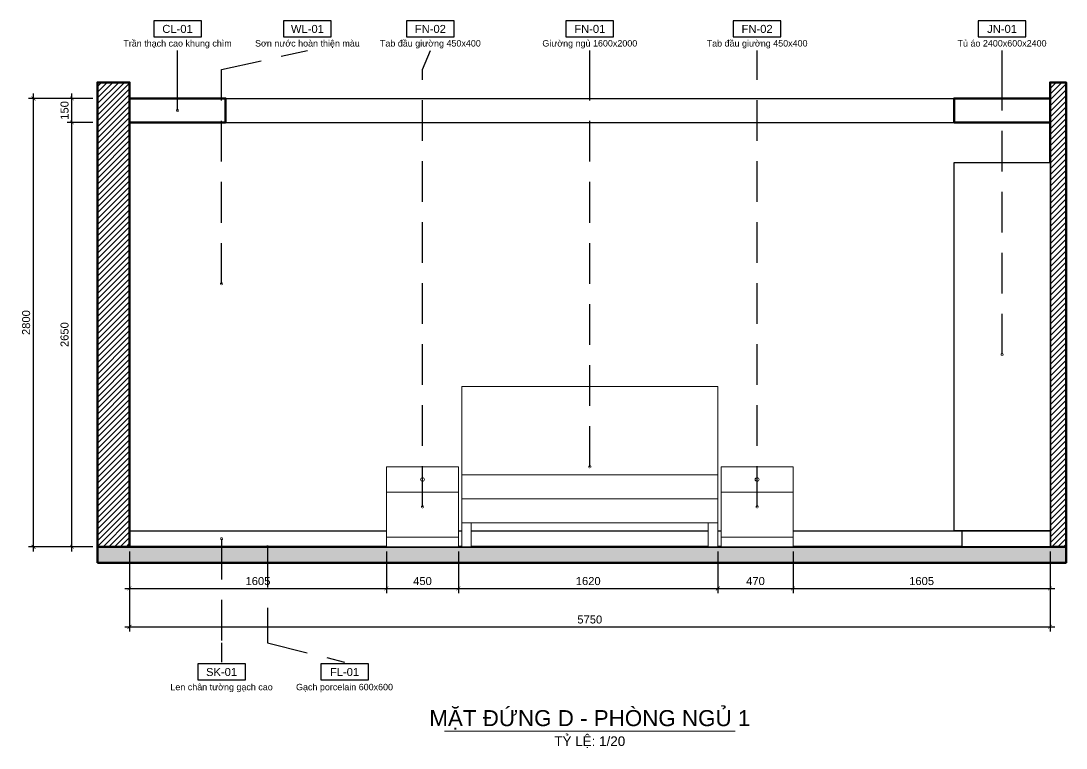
# Model space of a CAD drawing. Header units: millimetres. Extents: x -2900 to 278461, y -22074 to 20200.
# Drawn here: x 231483 to 238011, y -3825 to 716 of the extents above; entities that cross this region are included whole.
import ezdxf
from ezdxf import colors
from ezdxf.entities.mleader import LeaderData, LeaderLine
from ezdxf.enums import TextEntityAlignment as Align
from ezdxf.math import Vec2, Vec3

# ---------------------------------------------------------------- set-up
doc = ezdxf.new("R2010")
doc.units = ezdxf.units.MM
doc.header["$LTSCALE"] = 20
doc.linetypes.add('DASHED', pattern=[19.05, 12.7, -6.35])
for name, color, linetype, lineweight in [('A-ANNO-DIMS', 1, 'Continuous', 18), ('A-ANNO-NOTE', 7, 'Continuous', 18), ('A-ANNO-TEXT', 7, 'Continuous', 18), ('A-ELEV', 7, 'Continuous', 25), ('A-ELEV-OTLN', 7, 'Continuous', 50), ('A-FLOR-CASE', 30, 'Continuous', 25), ('A-FURN', 8, 'Continuous', 18), ('A-SECT', 7, 'Continuous', 50), ('A-SECT-PATT', 8, 'Continuous', 9)]:
    doc.layers.add(name, color=color, linetype=linetype, lineweight=lineweight)
doc.styles.add('MCP-ARIAL', font='arial.ttf')
doc.styles.get("Standard").update_dxf_attribs({"font": 'arial.ttf'})
doc.dimstyles.new('MCP-1-20', dxfattribs={"dimscale": 20, "dimtxt": 2.5, "dimasz": 1.2, "dimexe": 1.5, "dimexo": 1.5, "dimgap": 1, "dimtad": 1, "dimdec": 0, "dimdsep": 46, "dimtxsty": 'MCP-ARIAL', "dimblk": 'ARCHTICK', "dimblk1": 'ARCHTICK', "dimblk2": 'ARCHTICK', "dimcen": 0.09, "dimdle": 1.5, "dimclrd": 256, "dimclre": 256, "dimclrt": 256, "dimadec": 0, "dimazin": 0, "dimtfac": 1, "dimtdec": 4, "dimtix": 1, "dimtmove": 2, "dimatfit": 3, "dimfxl": 1, "dimtolj": 1, "dimtzin": 0, "dimarcsym": 0})

# ---------------------------------------------------------------- blocks, each defined once
blk = doc.blocks.new('NT_MD_FN-02_nightstand_450x400x500_1ncxo')
blk.add_wipeout([(0, 0), (450, 0), (450, 500), (0, 500)])
for p, q in [((0, 340), (450, 340)), ((0, 60), (450, 60))]:
    blk.add_line(p, q)
blk.add_lwpolyline([(0, 0), (450, 0), (450, 500), (0, 500)], close=True)
blk.add_circle((225, 420), 12)
blk = doc.blocks.new('NT_MD_FN-01_bed_1600x2000x450_1lbwe')
for points in [[(0, 0), (60, 0), (60, 150), (0, 150)], [(1540, 0), (1600, 0), (1600, 150), (1540, 150)]]:
    blk.add_wipeout(points)
blk.add_wipeout([(0, 150), (1600, 150), (1600, 300), (0, 300)])
for points in [[(0, 0), (60, 0), (60, 150), (0, 150)], [(1540, 0), (1600, 0), (1600, 150), (1540, 150)]]:
    blk.add_lwpolyline(points, close=True)
blk.add_wipeout([(0, 300), (1600, 300), (1600, 450), (0, 450)])
blk.add_lwpolyline([(0, 450), (0, 1000), (1600, 1000), (1600, 450)])
for points in [[(0, 300), (1600, 300), (1600, 450), (0, 450)], [(0, 150), (1600, 150), (1600, 300), (0, 300)]]:
    blk.add_lwpolyline(points, close=True)
blk = doc.blocks.new('NT_MB_JN-01_wardrobe_2400x600x2400_1scx8')
blk.add_wipeout([(0, 100), (600, 100), (600, 2400), (0, 2400)])
blk.add_wipeout([(0, 0), (550, 0), (550, 100), (0, 100)])
for points in [[(0, 100), (600, 100), (600, 2400), (0, 2400)], [(0, 0), (550, 0), (550, 100), (0, 100)]]:
    blk.add_lwpolyline(points, close=True)
blk = doc.blocks.new('_ArchTick')
at = {"color": 0, "linetype": 'ByBlock', "const_width": 0.15}
blk.add_lwpolyline([(-0.5, -0.5), (0.5, 0.5)], dxfattribs=at)
blk = doc.blocks.new('*D279')
at = {"layer": 'A-ANNO-DIMS', "lineweight": -2, "transparency": 16777216}
for p, q in [((232161.4, -2598.2), (232161.4, -2858.2)), ((233766.4, -2598.2), (233766.4, -2858.2)), ((232131.4, -2828.2), (233796.4, -2828.2))]:
    blk.add_line(p, q, dxfattribs=at)
at = {"layer": 'Defpoints', "color": 0, "transparency": 16777216}
for p in [(232161.4, -2568.2), (233766.4, -2568.2), (233766.4, -2828.2)]:
    blk.add_point(p, dxfattribs=at)
at = {"layer": 'A-ANNO-DIMS', "lineweight": -2, "transparency": 16777216, "xscale": 24, "yscale": 24, "zscale": 24, "rotation": 180}
blk.add_blockref('_ArchTick', (232161.4, -2828.2), dxfattribs=at)
at = {"layer": 'A-ANNO-DIMS', "lineweight": -2, "transparency": 16777216, "xscale": 24, "yscale": 24, "zscale": 24}
blk.add_blockref('_ArchTick', (233766.4, -2828.2), dxfattribs=at)
at = {"layer": 'A-ANNO-DIMS', "transparency": 16777216, "insert": (232963.9, -2782.7), "char_height": 50, "attachment_point": 5, "style": 'MCP-ARIAL'}
blk.add_mtext('\\A1;1605', dxfattribs=at)
blk = doc.blocks.new('*D280')
at = {"layer": 'A-ANNO-DIMS', "lineweight": -2, "transparency": 16777216}
for p, q in [((233766.4, -2598.2), (233766.4, -2858.2)), ((234216.4, -2598.2), (234216.4, -2858.2)), ((233736.4, -2828.2), (234246.4, -2828.2))]:
    blk.add_line(p, q, dxfattribs=at)
at = {"layer": 'Defpoints', "color": 0, "transparency": 16777216}
for p in [(233766.4, -2568.2), (234216.4, -2568.2), (234216.4, -2828.2)]:
    blk.add_point(p, dxfattribs=at)
at = {"layer": 'A-ANNO-DIMS', "lineweight": -2, "transparency": 16777216, "xscale": 24, "yscale": 24, "zscale": 24, "rotation": 180}
blk.add_blockref('_ArchTick', (233766.4, -2828.2), dxfattribs=at)
at = {"layer": 'A-ANNO-DIMS', "lineweight": -2, "transparency": 16777216, "xscale": 24, "yscale": 24, "zscale": 24}
blk.add_blockref('_ArchTick', (234216.4, -2828.2), dxfattribs=at)
at = {"layer": 'A-ANNO-DIMS', "transparency": 16777216, "insert": (233991.4, -2782.7), "char_height": 50, "attachment_point": 5, "style": 'MCP-ARIAL'}
blk.add_mtext('\\A1;450', dxfattribs=at)
blk = doc.blocks.new('*D281')
at = {"layer": 'A-ANNO-DIMS', "lineweight": -2, "transparency": 16777216}
for p, q in [((234216.4, -2598.2), (234216.4, -2858.2)), ((235836.4, -2598.2), (235836.4, -2858.2)), ((234186.4, -2828.2), (235866.4, -2828.2))]:
    blk.add_line(p, q, dxfattribs=at)
at = {"layer": 'Defpoints', "color": 0, "transparency": 16777216}
for p in [(234216.4, -2568.2), (235836.4, -2568.2), (235836.4, -2828.2)]:
    blk.add_point(p, dxfattribs=at)
at = {"layer": 'A-ANNO-DIMS', "lineweight": -2, "transparency": 16777216, "xscale": 24, "yscale": 24, "zscale": 24, "rotation": 180}
blk.add_blockref('_ArchTick', (234216.4, -2828.2), dxfattribs=at)
at = {"layer": 'A-ANNO-DIMS', "lineweight": -2, "transparency": 16777216, "xscale": 24, "yscale": 24, "zscale": 24}
blk.add_blockref('_ArchTick', (235836.4, -2828.2), dxfattribs=at)
at = {"layer": 'A-ANNO-DIMS', "transparency": 16777216, "insert": (235026.4, -2782.7), "char_height": 50, "attachment_point": 5, "style": 'MCP-ARIAL'}
blk.add_mtext('\\A1;1620', dxfattribs=at)
blk = doc.blocks.new('*D282')
at = {"layer": 'A-ANNO-DIMS', "lineweight": -2, "transparency": 16777216}
for p, q in [((235836.4, -2598.2), (235836.4, -2858.2)), ((236306.4, -2598.2), (236306.4, -2858.2)), ((235806.4, -2828.2), (236336.4, -2828.2))]:
    blk.add_line(p, q, dxfattribs=at)
at = {"layer": 'Defpoints', "color": 0, "transparency": 16777216}
for p in [(235836.4, -2568.2), (236306.4, -2568.2), (236306.4, -2828.2)]:
    blk.add_point(p, dxfattribs=at)
at = {"layer": 'A-ANNO-DIMS', "lineweight": -2, "transparency": 16777216, "xscale": 24, "yscale": 24, "zscale": 24, "rotation": 180}
blk.add_blockref('_ArchTick', (235836.4, -2828.2), dxfattribs=at)
at = {"layer": 'A-ANNO-DIMS', "lineweight": -2, "transparency": 16777216, "xscale": 24, "yscale": 24, "zscale": 24}
blk.add_blockref('_ArchTick', (236306.4, -2828.2), dxfattribs=at)
at = {"layer": 'A-ANNO-DIMS', "transparency": 16777216, "insert": (236071.4, -2782.7), "char_height": 50, "attachment_point": 5, "style": 'MCP-ARIAL'}
blk.add_mtext('\\A1;470', dxfattribs=at)
blk = doc.blocks.new('*D283')
at = {"layer": 'A-ANNO-DIMS', "lineweight": -2, "transparency": 16777216}
for p, q in [((236306.4, -2598.2), (236306.4, -2858.2)), ((237911.4, -2598.2), (237911.4, -2858.2)), ((236276.4, -2828.2), (237941.4, -2828.2))]:
    blk.add_line(p, q, dxfattribs=at)
at = {"layer": 'Defpoints', "color": 0, "transparency": 16777216}
for p in [(236306.4, -2568.2), (237911.4, -2568.2), (237911.4, -2828.2)]:
    blk.add_point(p, dxfattribs=at)
at = {"layer": 'A-ANNO-DIMS', "lineweight": -2, "transparency": 16777216, "xscale": 24, "yscale": 24, "zscale": 24, "rotation": 180}
blk.add_blockref('_ArchTick', (236306.4, -2828.2), dxfattribs=at)
at = {"layer": 'A-ANNO-DIMS', "lineweight": -2, "transparency": 16777216, "xscale": 24, "yscale": 24, "zscale": 24}
blk.add_blockref('_ArchTick', (237911.4, -2828.2), dxfattribs=at)
at = {"layer": 'A-ANNO-DIMS', "transparency": 16777216, "insert": (237108.9, -2782.7), "char_height": 50, "attachment_point": 5, "style": 'MCP-ARIAL'}
blk.add_mtext('\\A1;1605', dxfattribs=at)
blk = doc.blocks.new('*D284')
at = {"layer": 'A-ANNO-DIMS', "lineweight": -2, "transparency": 16777216}
for p, q in [((232161.4, -2598.2), (232161.4, -3098.2)), ((237911.4, -2598.2), (237911.4, -3098.2)), ((232131.4, -3068.2), (237941.4, -3068.2))]:
    blk.add_line(p, q, dxfattribs=at)
at = {"layer": 'Defpoints', "color": 0, "transparency": 16777216}
for p in [(232161.4, -2568.2), (237911.4, -2568.2), (237911.4, -3068.2)]:
    blk.add_point(p, dxfattribs=at)
at = {"layer": 'A-ANNO-DIMS', "lineweight": -2, "transparency": 16777216, "xscale": 24, "yscale": 24, "zscale": 24, "rotation": 180}
blk.add_blockref('_ArchTick', (232161.4, -3068.2), dxfattribs=at)
at = {"layer": 'A-ANNO-DIMS', "lineweight": -2, "transparency": 16777216, "xscale": 24, "yscale": 24, "zscale": 24}
blk.add_blockref('_ArchTick', (237911.4, -3068.2), dxfattribs=at)
at = {"layer": 'A-ANNO-DIMS', "transparency": 16777216, "insert": (235036.4, -3022.7), "char_height": 50, "attachment_point": 5, "style": 'MCP-ARIAL'}
blk.add_mtext('\\A1;5750', dxfattribs=at)
blk = doc.blocks.new('*D285')
at = {"layer": 'A-ANNO-DIMS', "lineweight": -2, "transparency": 16777216}
for p, q in [((231931.4, 81.8), (231771.4, 81.8)), ((231801.4, -2598.3), (231801.4, 111.8)), ((231931.4, -2568.3), (231771.4, -2568.3))]:
    blk.add_line(p, q, dxfattribs=at)
at = {"layer": 'Defpoints', "color": 0, "transparency": 16777216}
for p in [(231801.4, 81.8), (231961.4, 81.8), (231961.4, -2568.3)]:
    blk.add_point(p, dxfattribs=at)
at = {"layer": 'A-ANNO-DIMS', "lineweight": -2, "transparency": 16777216, "xscale": 24, "yscale": 24, "zscale": 24}
for p, rotation in [((231801.4, 81.8), 90), ((231801.4, -2568.3), 270)]:
    blk.add_blockref('_ArchTick', p, dxfattribs=dict(at, rotation=rotation))
at = {"layer": 'A-ANNO-DIMS', "transparency": 16777216, "insert": (231755.9, -1243.3), "char_height": 50, "attachment_point": 5, "rotation": 90, "style": 'MCP-ARIAL'}
blk.add_mtext('\\A1;2650', dxfattribs=at)
blk = doc.blocks.new('*D286')
at = {"layer": 'A-ANNO-DIMS', "lineweight": -2, "transparency": 16777216}
for p, q in [((231801.4, 51.8), (231801.4, 261.8)), ((231931.4, 231.8), (231771.4, 231.8)), ((231931.4, 81.8), (231771.4, 81.8))]:
    blk.add_line(p, q, dxfattribs=at)
at = {"layer": 'Defpoints', "color": 0, "transparency": 16777216}
for p in [(231801.4, 231.8), (231961.4, 231.8), (231961.4, 81.8)]:
    blk.add_point(p, dxfattribs=at)
at = {"layer": 'A-ANNO-DIMS', "lineweight": -2, "transparency": 16777216, "xscale": 24, "yscale": 24, "zscale": 24}
for p, rotation in [((231801.4, 231.8), 90), ((231801.4, 81.8), 270)]:
    blk.add_blockref('_ArchTick', p, dxfattribs=dict(at, rotation=rotation))
at = {"layer": 'A-ANNO-DIMS', "transparency": 16777216, "insert": (231755.9, 156.7), "char_height": 50, "attachment_point": 5, "rotation": 90, "style": 'MCP-ARIAL'}
blk.add_mtext('\\A1;150', dxfattribs=at)
blk = doc.blocks.new('*D287')
at = {"layer": 'A-ANNO-DIMS', "lineweight": -2, "transparency": 16777216}
for p, q in [((231561.4, -2598.3), (231561.4, 261.8)), ((231931.4, 231.8), (231531.4, 231.8)), ((231931.4, -2568.3), (231531.4, -2568.3))]:
    blk.add_line(p, q, dxfattribs=at)
at = {"layer": 'Defpoints', "color": 0, "transparency": 16777216}
for p in [(231561.4, 231.8), (231961.4, 231.8), (231961.4, -2568.3)]:
    blk.add_point(p, dxfattribs=at)
at = {"layer": 'A-ANNO-DIMS', "lineweight": -2, "transparency": 16777216, "xscale": 24, "yscale": 24, "zscale": 24}
for p, rotation in [((231561.4, 231.8), 90), ((231561.4, -2568.3), 270)]:
    blk.add_blockref('_ArchTick', p, dxfattribs=dict(at, rotation=rotation))
at = {"layer": 'A-ANNO-DIMS', "transparency": 16777216, "insert": (231515.9, -1168.3), "char_height": 50, "attachment_point": 5, "rotation": 90, "style": 'MCP-ARIAL'}
blk.add_mtext('\\A1;2800', dxfattribs=at)
blk = doc.blocks.new('MCP_GHI_CHU_5')
at = {"transparency": 16777216}
blk.add_lwpolyline([(-7.4375, 4.2), (7.4375, 4.2), (7.4375, 9.2), (-7.4375, 9.2)], close=True, dxfattribs=at)
at = {"transparency": 16777216, "style": 'MCP-ARIAL'}
blk.add_attdef('MA', text='', height=2.5, dxfattribs=at).set_placement((0, 6.7), align=Align.MIDDLE_CENTER)
blk.add_attdef('MO_TA', text='', height=2, dxfattribs=at).set_placement((0, 1.2), align=Align.CENTER)
blk = doc.blocks.new('_DotSmall')
at = {"color": 0, "linetype": 'ByBlock', "const_width": 0.5}
blk.add_lwpolyline([(-0.0625, 0, 1), (0.0625, 0, 1)], format="xyb", close=True, dxfattribs=at)
blk = doc.blocks.new('MCP_GHI_CHU_DUOI_5')
at = {"transparency": 16777216}
blk.add_lwpolyline([(-7.4375, -5.6), (7.4375, -5.6), (7.4375, -0.6), (-7.4375, -0.6)], close=True, dxfattribs=at)
at = {"transparency": 16777216, "style": 'MCP-ARIAL'}
blk.add_attdef('MA', text='', height=2.5, dxfattribs=at).set_placement((0, -3.1), align=Align.MIDDLE_CENTER)
blk.add_attdef('MO_TA', text='', height=2, dxfattribs=at).set_placement((0, -8.8), align=Align.CENTER)

msp = doc.modelspace()

# ---------------------------------------------------------------- hatches: boundary and pattern name
at = {"layer": 'A-SECT-PATT'}
h = msp.add_hatch(dxfattribs=at)
h.set_pattern_fill('ANSI31', color=256, scale=8, style=0)
h.paths.add_polyline_path([(231961.41, -2568.25), (232161.41, -2568.25), (232161.41, 331.75), (231961.41, 331.75)], flags=16)
h = msp.add_hatch(dxfattribs=at)
h.set_pattern_fill('ANSI31', color=256, scale=8, style=0)
h.paths.add_polyline_path([(237911.41, -2568.25), (238011.41, -2568.25), (238011.41, 331.75), (237911.41, 331.75)], flags=16)
h = msp.add_hatch(dxfattribs=at)
h.set_pattern_fill('AR-CONC', color=256, scale=0.8, style=0)
h.paths.add_polyline_path([(231961.41, -2668.25), (238011.41, -2668.25), (238011.41, -2568.25), (231961.41, -2568.25)], flags=16)

# ---------------------------------------------------------------- linework, layer by layer
at = {"layer": 'A-ANNO-TEXT'}
msp.add_line((234129.41, -3720.25), (235943.41, -3720.25), dxfattribs=at)
at = {"layer": 'A-ELEV'}
for p, q in [((232161.41, 231.75), (237911.41, 231.75)), ((232761.41, 81.75), (232761.41, 231.75)), ((237311.41, 81.75), (237311.41, 231.75)), ((232161.41, 81.75), (237911.41, 81.75)), ((232161.41, -2468.25), (233766.41, -2468.25)), ((234216.41, -2468.25), (234236.41, -2468.25)), ((234296.41, -2468.25), (235776.41, -2468.25)), ((235836.41, -2468.25), (235856.41, -2468.25)), ((236306.41, -2468.25), (237361.41, -2468.25))]:
    msp.add_line(p, q, dxfattribs=at)
at = {"layer": 'A-ELEV-OTLN'}
msp.add_line((232161.41, -2568.25), (237911.41, -2568.25), dxfattribs=at)
at = {"layer": 'A-SECT'}
for points in [[(231961.41, -2568.25), (232161.41, -2568.25), (232161.41, 331.75), (231961.41, 331.75)], [(237911.41, -2568.25), (238011.41, -2568.25), (238011.41, 331.75), (237911.41, 331.75)], [(232161.41, 81.75), (232761.41, 81.75), (232761.41, 231.75), (232161.41, 231.75)], [(237311.41, 81.75), (237911.41, 81.75), (237911.41, 231.75), (237311.41, 231.75)], [(231961.41, -2668.25), (238011.41, -2668.25), (238011.41, -2568.25), (231961.41, -2568.25)]]:
    msp.add_lwpolyline(points, close=True, dxfattribs=at)

# ---------------------------------------------------------------- texts
at = {"layer": 'A-ANNO-TEXT', "style": 'MCP-ARIAL'}
for s, height, p in [('MẶT ĐỨNG D - PHÒNG NGỦ 1', 100, (235036.41, -3688.25)), ('TỶ LỆ: 1/20', 60, (235036.41, -3812.25))]:
    msp.add_text(s, height=height, dxfattribs=at).set_placement(p, align=Align.CENTER)

# ---------------------------------------------------------------- dimensions: what is measured, and where the dimension line sits
at = {"layer": 'A-ANNO-DIMS'}
for base, p1, p2, picture, middle in [((231561.41, 231.75), (231961.41, -2568.25), (231961.41, 231.75), '*D287', (231515.881351, -1168.25)), ((231801.41, 231.75), (231961.41, 81.75), (231961.41, 231.75), '*D286', (231755.881351, 156.75)), ((231801.41, 81.75), (231961.41, -2568.25), (231961.41, 81.75), '*D285', (231755.881351, -1243.25))]:
    dim = msp.add_linear_dim(base=base, p1=p1, p2=p2, angle=90, dimstyle='MCP-1-20', dxfattribs=at)
    dim.commit()
    dim.dimension.update_dxf_attribs({"geometry": picture, "text_midpoint": middle})

# ---------------------------------------------------------------- leaders
at = {"layer": 'A-ANNO-NOTE', "ltscale": 0.4}
ml = msp.add_multileader_block('Standard', dxfattribs=at)
ml.set_content('MCP_GHI_CHU_5', color=256, scale=20)
ml.set_attribute('MA', 'CL-01', width=0)
ml.set_attribute('MO_TA', 'Trần thạch cao khung chìm', width=0)
ml.set_leader_properties(color=256, linetype='DASHED')
ml.set_arrow_properties(name='DOTSMALL')
ml.build(insert=Vec2(0, 0))
ml.multileader.update_dxf_attribs({"has_dogleg": 0, "text_left_attachment_type": 2, "text_right_attachment_type": 2, "dogleg_length": 3, "arrow_head_size": 30, "scale": 20, "block_connection_type": 1})
ctx = ml.context
ctx.base_point, ctx.scale, ctx.char_height, ctx.arrow_head_size, ctx.landing_gap_size = Vec3(232461.41, 531.75), 20, 50, 30, 20
ctx.left_attachment, ctx.right_attachment, ctx.attachment_type = 2, 2, 1
notes = []
notes.append((ctx, [(0, (1, 1, 0), (232401.41, 531.75), (1, 0), 60, [(0, [(232461.41, 156.75), (232461.41, 411.75)], 0, [])])]))
ctx.block.insert = Vec3(232461.41, 531.75)
ml = msp.add_multileader_block('Standard', dxfattribs=at)
ml.set_content('MCP_GHI_CHU_5', color=256, scale=20)
ml.set_attribute('MA', 'WL-01', width=0)
ml.set_attribute('MO_TA', 'Sơn nước hoàn thiện màu', width=0)
ml.set_leader_properties(color=256, linetype='DASHED')
ml.set_arrow_properties(name='DOTSMALL')
ml.build(insert=Vec2(0, 0))
ml.multileader.update_dxf_attribs({"has_dogleg": 0, "text_left_attachment_type": 2, "text_right_attachment_type": 2, "dogleg_length": 3, "arrow_head_size": 30, "scale": 20, "block_connection_type": 1})
ctx = ml.context
ctx.base_point, ctx.scale, ctx.char_height, ctx.arrow_head_size, ctx.landing_gap_size = Vec3(233272.61, 531.75), 20, 50, 30, 20
ctx.left_attachment, ctx.right_attachment, ctx.attachment_type = 2, 2, 1
notes.append((ctx, [(0, (1, 1, 0), (233212.61, 531.75), (1, 0), 60, [(0, [(232736.41, -925.25), (232736.41, 411.75)], 0, [])])]))
ctx.block.insert = Vec3(233272.61, 531.75)
ml = msp.add_multileader_block('Standard', dxfattribs=at)
ml.set_content('MCP_GHI_CHU_DUOI_5', color=256, scale=20)
ml.set_attribute('MA', 'SK-01', width=0)
ml.set_attribute('MO_TA', 'Len chân tường gạch cao', width=0)
ml.set_leader_properties(color=256, linetype='DASHED')
ml.set_arrow_properties(name='DOTSMALL')
ml.build(insert=Vec2(0, 0))
ml.multileader.update_dxf_attribs({"has_dogleg": 0, "text_left_attachment_type": 2, "text_right_attachment_type": 2, "dogleg_length": 3, "arrow_head_size": 30, "scale": 20, "block_connection_type": 1})
ctx = ml.context
ctx.base_point, ctx.scale, ctx.char_height, ctx.arrow_head_size, ctx.landing_gap_size = Vec3(232736.41, -3288.25), 20, 50, 30, 20
ctx.left_attachment, ctx.right_attachment, ctx.attachment_type = 2, 2, 1
notes.append((ctx, [(0, (1, 1, 0), (232676.41, -3288.25), (1, 0), 60, [(0, [(232736.41, -2518.25), (232736.41, -3168.25)], 0, [])])]))
ctx.block.insert = Vec3(232736.41, -3288.25)
for ctx, leaders in notes:
    for number, flags, end, landing, length, lines in leaders:
        leader = LeaderData()
        leader.index, (leader.has_last_leader_line, leader.has_dogleg_vector, leader.attachment_direction) = number, flags
        leader.last_leader_point, leader.dogleg_vector, leader.dogleg_length = Vec3(end), Vec3(landing), length
        for number, points, colour, breaks in lines:
            line = LeaderLine()
            line.index, line.vertices, line.color, line.breaks = number, Vec3.list(points), colors.encode_raw_color(colour), breaks
            leader.lines.append(line)
        ctx.leaders.append(leader)

# ---------------------------------------------------------------- next in the draw order: block references
at = {"layer": 'A-FLOR-CASE', "xscale": -1}
msp.add_blockref('NT_MB_JN-01_wardrobe_2400x600x2400_1scx8', (237911.41, -2568.25), dxfattribs=at)
at = {"layer": 'A-FURN'}
for p in [(233766.41, -2568.25), (235856.41, -2568.25)]:
    msp.add_blockref('NT_MD_FN-02_nightstand_450x400x500_1ncxo', p, dxfattribs=at)

# ---------------------------------------------------------------- next in the draw order: block references
msp.add_blockref('NT_MD_FN-01_bed_1600x2000x450_1lbwe', (234236.41, -2568.25), dxfattribs=at)

# ---------------------------------------------------------------- next in the draw order: dimensions: what is measured, and where the dimension line sits
at = {"layer": 'A-ANNO-DIMS'}
for base, p1, p2, picture, middle in [((233766.41, -2828.25), (232161.41, -2568.25), (233766.41, -2568.25), '*D279', (232963.91, -2782.721351)), ((237911.41, -2828.25), (236306.41, -2568.25), (237911.41, -2568.25), '*D283', (237108.91, -2782.721351))]:
    dim = msp.add_linear_dim(base=base, p1=p1, p2=p2, dimstyle='MCP-1-20', dxfattribs=at)
    dim.commit()
    dim.dimension.update_dxf_attribs({"geometry": picture, "text_midpoint": middle})

# ---------------------------------------------------------------- next in the draw order: leaders
at = {"layer": 'A-ANNO-NOTE', "ltscale": 0.4}
ml = msp.add_multileader_block('Standard', dxfattribs=at)
ml.set_content('MCP_GHI_CHU_5', color=256, scale=20)
ml.set_attribute('MA', 'JN-01', width=0)
ml.set_attribute('MO_TA', 'Tủ áo 2400x600x2400', width=0)
ml.set_leader_properties(color=256, linetype='DASHED')
ml.set_arrow_properties(name='DOTSMALL')
ml.build(insert=Vec2(0, 0))
ml.multileader.update_dxf_attribs({"has_dogleg": 0, "text_left_attachment_type": 2, "text_right_attachment_type": 2, "dogleg_length": 3, "arrow_head_size": 30, "scale": 20, "block_connection_type": 1})
ctx = ml.context
ctx.base_point, ctx.scale, ctx.char_height, ctx.arrow_head_size, ctx.landing_gap_size = Vec3(237611.41, 531.75), 20, 50, 30, 20
ctx.left_attachment, ctx.right_attachment, ctx.attachment_type = 2, 2, 1
notes = []
notes.append((ctx, [(0, (1, 1, 0), (237551.41, 531.75), (1, 0), 60, [(0, [(237611.41, -1368.25), (237611.41, 411.75)], 0, [])])]))
ctx.block.insert = Vec3(237611.41, 531.75)
ml = msp.add_multileader_block('Standard', dxfattribs=at)
ml.set_content('MCP_GHI_CHU_DUOI_5', color=256, scale=20)
ml.set_attribute('MA', 'FL-01', width=0)
ml.set_attribute('MO_TA', 'Gạch porcelain 600x600', width=0)
ml.set_leader_properties(color=256, linetype='DASHED')
ml.set_arrow_properties(name='DOTSMALL')
ml.build(insert=Vec2(0, 0))
ml.multileader.update_dxf_attribs({"has_dogleg": 0, "text_left_attachment_type": 2, "text_right_attachment_type": 2, "dogleg_length": 3, "arrow_head_size": 30, "scale": 20, "block_connection_type": 1})
ctx = ml.context
ctx.base_point, ctx.scale, ctx.char_height, ctx.arrow_head_size, ctx.landing_gap_size = Vec3(233504.41, -3288.25), 20, 50, 30, 20
ctx.left_attachment, ctx.right_attachment, ctx.attachment_type = 2, 2, 1
notes.append((ctx, [(0, (1, 1, 0), (233444.41, -3288.25), (1, 0), 60, [(0, [(233023.91, -2568.25), (233023.91, -3168.25)], 0, [])])]))
ctx.block.insert = Vec3(233504.41, -3288.25)
for ctx, leaders in notes:
    for number, flags, end, landing, length, lines in leaders:
        leader = LeaderData()
        leader.index, (leader.has_last_leader_line, leader.has_dogleg_vector, leader.attachment_direction) = number, flags
        leader.last_leader_point, leader.dogleg_vector, leader.dogleg_length = Vec3(end), Vec3(landing), length
        for number, points, colour, breaks in lines:
            line = LeaderLine()
            line.index, line.vertices, line.color, line.breaks = number, Vec3.list(points), colors.encode_raw_color(colour), breaks
            leader.lines.append(line)
        ctx.leaders.append(leader)

# ---------------------------------------------------------------- next in the draw order: dimensions: what is measured, and where the dimension line sits
at = {"layer": 'A-ANNO-DIMS'}
for base, p1, p2, picture, middle in [((237911.41, -3068.25), (232161.41, -2568.25), (237911.41, -2568.25), '*D284', (235036.41, -3022.721351)), ((234216.41, -2828.25), (233766.41, -2568.25), (234216.41, -2568.25), '*D280', (233991.41, -2782.721351)), ((235836.41, -2828.25), (234216.41, -2568.25), (235836.41, -2568.25), '*D281', (235026.41, -2782.721351)), ((236306.41, -2828.25), (235836.41, -2568.25), (236306.41, -2568.25), '*D282', (236071.41, -2782.721351))]:
    dim = msp.add_linear_dim(base=base, p1=p1, p2=p2, dimstyle='MCP-1-20', dxfattribs=at)
    dim.commit()
    dim.dimension.update_dxf_attribs({"geometry": picture, "text_midpoint": middle})

# ---------------------------------------------------------------- next in the draw order: leaders
at = {"layer": 'A-ANNO-NOTE', "ltscale": 0.4}
ml = msp.add_multileader_block('Standard', dxfattribs=at)
ml.set_content('MCP_GHI_CHU_5', color=256, scale=20)
ml.set_attribute('MA', 'FN-02', width=0)
ml.set_attribute('MO_TA', 'Tab đầu giường 450x400', width=0)
ml.set_leader_properties(color=256, linetype='DASHED')
ml.set_arrow_properties(name='DOTSMALL')
ml.build(insert=Vec2(0, 0))
ml.multileader.update_dxf_attribs({"has_dogleg": 0, "text_left_attachment_type": 2, "text_right_attachment_type": 2, "dogleg_length": 3, "arrow_head_size": 30, "scale": 20, "block_connection_type": 1})
ctx = ml.context
ctx.base_point, ctx.scale, ctx.char_height, ctx.arrow_head_size, ctx.landing_gap_size = Vec3(234040.61, 531.75), 20, 50, 30, 20
ctx.left_attachment, ctx.right_attachment, ctx.attachment_type = 2, 2, 1
notes = []
notes.append((ctx, [(0, (1, 1, 0), (233980.61, 531.75), (1, 0), 60, [(0, [(233991.41, -2318.25), (233991.41, 411.75)], 0, [])])]))
ctx.block.insert = Vec3(234040.61, 531.75)
ml = msp.add_multileader_block('Standard', dxfattribs=at)
ml.set_content('MCP_GHI_CHU_5', color=256, scale=20)
ml.set_attribute('MA', 'FN-01', width=0)
ml.set_attribute('MO_TA', 'Giường ngủ 1600x2000', width=0)
ml.set_leader_properties(color=256, linetype='DASHED')
ml.set_arrow_properties(name='DOTSMALL')
ml.build(insert=Vec2(0, 0))
ml.multileader.update_dxf_attribs({"has_dogleg": 0, "text_left_attachment_type": 2, "text_right_attachment_type": 2, "dogleg_length": 3, "arrow_head_size": 30, "scale": 20, "block_connection_type": 1})
ctx = ml.context
ctx.base_point, ctx.scale, ctx.char_height, ctx.arrow_head_size, ctx.landing_gap_size = Vec3(235036.41, 531.75), 20, 50, 30, 20
ctx.left_attachment, ctx.right_attachment, ctx.attachment_type = 2, 2, 1
notes.append((ctx, [(0, (1, 1, 0), (234976.41, 531.75), (1, 0), 60, [(0, [(235036.41, -2068.25), (235036.41, 411.75)], 0, [])])]))
ctx.block.insert = Vec3(235036.41, 531.75)
ml = msp.add_multileader_block('Standard', dxfattribs=at)
ml.set_content('MCP_GHI_CHU_5', color=256, scale=20)
ml.set_attribute('MA', 'FN-02', width=0)
ml.set_attribute('MO_TA', 'Tab đầu giường 450x400', width=0)
ml.set_leader_properties(color=256, linetype='DASHED')
ml.set_arrow_properties(name='DOTSMALL')
ml.build(insert=Vec2(0, 0))
ml.multileader.update_dxf_attribs({"has_dogleg": 0, "text_left_attachment_type": 2, "text_right_attachment_type": 2, "dogleg_length": 3, "arrow_head_size": 30, "scale": 20, "block_connection_type": 1})
ctx = ml.context
ctx.base_point, ctx.scale, ctx.char_height, ctx.arrow_head_size, ctx.landing_gap_size = Vec3(236081.41, 531.75), 20, 50, 30, 20
ctx.left_attachment, ctx.right_attachment, ctx.attachment_type = 2, 2, 1
notes.append((ctx, [(0, (1, 1, 0), (236021.41, 531.75), (1, 0), 60, [(0, [(236081.41, -2318.25), (236081.41, 411.75)], 0, [])])]))
ctx.block.insert = Vec3(236081.41, 531.75)
for ctx, leaders in notes:
    for number, flags, end, landing, length, lines in leaders:
        leader = LeaderData()
        leader.index, (leader.has_last_leader_line, leader.has_dogleg_vector, leader.attachment_direction) = number, flags
        leader.last_leader_point, leader.dogleg_vector, leader.dogleg_length = Vec3(end), Vec3(landing), length
        for number, points, colour, breaks in lines:
            line = LeaderLine()
            line.index, line.vertices, line.color, line.breaks = number, Vec3.list(points), colors.encode_raw_color(colour), breaks
            leader.lines.append(line)
        ctx.leaders.append(leader)

doc.saveas('drawing.dxf')
